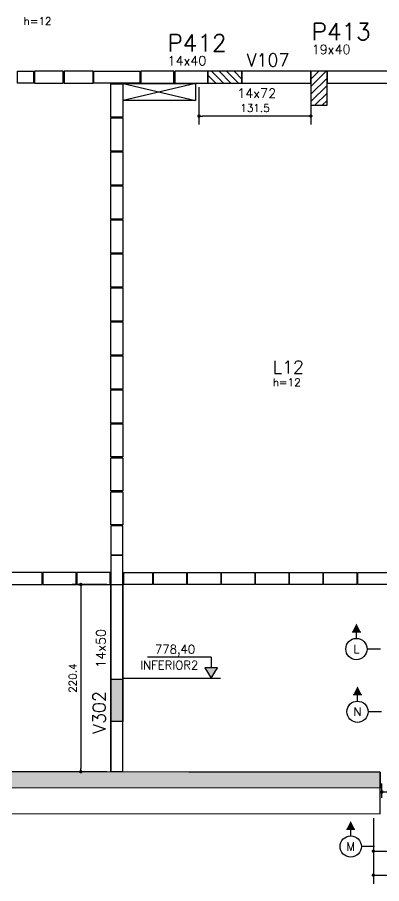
# Model space of a CAD drawing. Extents: x -856 to 20282, y 14720 to 28231.
# Drawn here: x 7184 to 7612, y 14720 to 15739 of the extents above; entities that cross this region are included whole.
import ezdxf
from ezdxf.enums import TextEntityAlignment as Align

# ---------------------------------------------------------------- set-up
doc = ezdxf.new("R2010")
doc.units = 0
doc.layers.get('0').update_dxf_attribs({"linetype": 'CONTINUOUS'})
doc.layers.get('Defpoints').update_dxf_attribs({"linetype": 'CONTINUOUS'})
for name, color, linetype in [('00 - FELIPE', 2, 'CONTINUOUS'), ('H2', 252, 'CONTINUOUS'), ('H5', 1, 'CONTINUOUS'), ('H7', 1, 'CONTINUOUS'), ('L-D', 2, 'CONTINUOUS'), ('L-N', 4, 'CONTINUOUS'), ('LINHA_FINA', 1, 'CONTINUOUS'), ('Linha_media', 4, 'CONTINUOUS'), ('LINHA_NIVEL', 210, 'CONTINUOUS'), ('P-D', 2, 'CONTINUOUS'), ('P-S', 5, 'CONTINUOUS'), ('PENA_1', 1, 'CONTINUOUS'), ('PENA_2', 2, 'CONTINUOUS'), ('PENA_3', 3, 'CONTINUOUS'), ('PENA_5', 5, 'CONTINUOUS'), ('PIL-N', 4, 'CONTINUOUS'), ('SEC-SOL', 1, 'CONTINUOUS'), ('TEXTO', 3, 'CONTINUOUS'), ('VIG-D', 2, 'CONTINUOUS'), ('VIG-N', 4, 'CONTINUOUS'), ('VIGA', 3, 'CONTINUOUS')]:
    doc.layers.add(name, color=color, linetype=linetype)
doc.styles.add('COTA', font='romans.shx')
doc.styles.add('ROMANS', font='ROMANS')
doc.styles.get("Standard").update_dxf_attribs({"font": 'ROMANS.SHX'})
doc.styles.add('TEXTO', font='romans.shx', dxfattribs={"height": 10})
doc.styles.add('Texto1', font='romans.shx', dxfattribs={"height": 9})
doc.dimstyles.new('forma', dxfattribs={"dimscale": 5, "dimtxt": 1.8, "dimasz": 0.8, "dimexe": 2, "dimexo": 1, "dimgap": 1, "dimtad": 1, "dimdec": 1, "dimzin": 9, "dimdsep": 46, "dimtxsty": 'COTA', "dimblk1": 'DOT', "dimblk2": 'DOT', "dimsah": 1, "dimcen": 0, "dimdle": 1, "dimclrd": 256, "dimclre": 256, "dimclrt": 2, "dimadec": 0, "dimazin": 0, "dimtfac": 1, "dimtdec": 0, "dimtmove": 0, "dimatfit": 3, "dimfxl": 1, "dimtolj": 1, "dimtzin": 0, "dimarcsym": 0})

# ---------------------------------------------------------------- blocks, each defined once
blk = doc.blocks.new('elevação')
at = {"layer": 'LINHA_FINA', "linetype": 'Continuous'}
blk.add_hatch(color=256, dxfattribs=at).paths.add_polyline_path([(1.5, 2.5), (-1.5, 2.5), (0, 0)])
at = {"layer": 'LINHA_FINA'}
for p, q in [((0, 5), (-15, 5)), ((0, 5), (0, 2.5)), ((-1.5, 2.5), (0, 0)), ((1.5, 2.5), (-1.5, 2.5)), ((0, 0), (1.5, 2.5))]:
    blk.add_line(p, q, dxfattribs=at)
at = {"layer": 'TEXTO', "linetype": 'Continuous', "style": 'TEXTO'}
for p in [(-8.5, 5.25), (-8.5, 1.5)]:
    blk.add_attdef('XXXX.XX', text='', height=2, dxfattribs=at).set_placement(p, align=Align.BOTTOM_CENTER)
blk = doc.blocks.new('seção_esq')
at = {"layer": 'Linha_media'}
for p, q in [((1, 4), (-1, 4)), ((0, 2.5), (0, 4)), ((5.62, 0), (2.5, 0))]:
    blk.add_line(p, q, dxfattribs=at)
blk.add_circle((0, 0), 2.5, dxfattribs=at)
blk.add_solid([(1, 4), (0, 6), (-1, 4)], dxfattribs=at)
blk = doc.blocks.new('atrib_seção')
at = {"layer": 'Linha_media', "style": 'ROMANS'}
blk.add_attdef('X', text='', height=2, dxfattribs=at).set_placement((0, 0), align=Align.MIDDLE)
blk = doc.blocks.new('_Dot')
at = {"color": 0, "linetype": 'ByBlock', "lineweight": -2}
blk.add_line((-0.5, 0), (-1, 0), dxfattribs=at)
at = {"color": 0, "linetype": 'ByBlock', "const_width": 0.5}
blk.add_lwpolyline([(-0.25, 0, 1), (0.25, 0, 1)], format="xyb", close=True, dxfattribs=at)
blk = doc.blocks.new('*D785')
at = {"layer": '00 - FELIPE', "lineweight": -2, "transparency": 16777216}
for p, q in [((7397.4, 15656.9), (7397.4, 15613.1)), ((7528.9, 15656.9), (7528.9, 15613.1)), ((7524.9, 15623.1), (7401.4, 15623.1))]:
    blk.add_line(p, q, dxfattribs=at)
at = {"layer": 'Defpoints', "color": 0, "transparency": 16777216}
for p in [(7397.4, 15661.9), (7528.9, 15661.9), (7397.4, 15623.1)]:
    blk.add_point(p, dxfattribs=at)
at = {"layer": '00 - FELIPE', "lineweight": -2, "transparency": 16777216, "xscale": 4, "yscale": 4, "zscale": 4, "rotation": 180}
blk.add_blockref('_Dot', (7397.4, 15623.1), dxfattribs=at)
at = {"layer": '00 - FELIPE', "lineweight": -2, "transparency": 16777216, "xscale": 4, "yscale": 4, "zscale": 4}
blk.add_blockref('_Dot', (7528.9, 15623.1), dxfattribs=at)
at = {"layer": '00 - FELIPE', "color": 2, "transparency": 16777216, "insert": (7463.2, 15632.6), "char_height": 9, "attachment_point": 5, "style": 'COTA'}
blk.add_mtext('\\A1;131.5 ', dxfattribs=at)
blk = doc.blocks.new('*D788')
at = {"layer": '00 - FELIPE', "lineweight": -2, "transparency": 16777216}
for p, q in [((7288.9, 15071.8), (7248.5, 15071.8)), ((7258.5, 15067.8), (7258.5, 14855.4)), ((7288.9, 14851.4), (7248.5, 14851.4))]:
    blk.add_line(p, q, dxfattribs=at)
at = {"layer": 'Defpoints', "color": 0, "transparency": 16777216}
for p in [(7293.9, 15071.8), (7258.5, 14851.4), (7293.9, 14851.4)]:
    blk.add_point(p, dxfattribs=at)
at = {"layer": '00 - FELIPE', "lineweight": -2, "transparency": 16777216, "xscale": 4, "yscale": 4, "zscale": 4}
for p, rotation in [((7258.5, 15071.8), 90), ((7258.5, 14851.4), 270)]:
    blk.add_blockref('_Dot', p, dxfattribs=dict(at, rotation=rotation))
at = {"layer": '00 - FELIPE', "color": 2, "transparency": 16777216, "insert": (7249, 14961.6), "char_height": 9, "attachment_point": 5, "rotation": 90, "style": 'COTA'}
blk.add_mtext('\\A1;220.4 ', dxfattribs=at)
blk = doc.blocks.new('*D812')
at = {"layer": '00 - FELIPE', "lineweight": -2, "transparency": 16777216}
for p, q in [((7602.4, 14796.8), (7602.4, 14748)), ((7800.9, 14796.8), (7800.9, 14748)), ((7606.4, 14758), (7796.9, 14758))]:
    blk.add_line(p, q, dxfattribs=at)
at = {"layer": 'Defpoints', "color": 0, "transparency": 16777216}
for p in [(7602.4, 14801.8), (7800.9, 14801.8), (7800.9, 14758)]:
    blk.add_point(p, dxfattribs=at)
at = {"layer": '00 - FELIPE', "lineweight": -2, "transparency": 16777216, "xscale": 4, "yscale": 4, "zscale": 4, "rotation": 180}
blk.add_blockref('_Dot', (7602.4, 14758), dxfattribs=at)
at = {"layer": '00 - FELIPE', "lineweight": -2, "transparency": 16777216, "xscale": 4, "yscale": 4, "zscale": 4}
blk.add_blockref('_Dot', (7800.9, 14758), dxfattribs=at)
at = {"layer": '00 - FELIPE', "color": 2, "transparency": 16777216, "insert": (7701.6, 14767.5), "char_height": 9, "attachment_point": 5, "style": 'COTA'}
blk.add_mtext('\\A1;198.5 ', dxfattribs=at)
blk = doc.blocks.new('*D817')
at = {"layer": '00 - FELIPE', "lineweight": -2, "transparency": 16777216}
for p, q in [((7612.4, 14820.8), (7612.4, 14837.7)), ((7746.4, 14820.8), (7746.4, 14837.7)), ((7616.4, 14827.7), (7742.4, 14827.7))]:
    blk.add_line(p, q, dxfattribs=at)
at = {"layer": 'Defpoints', "color": 0, "transparency": 16777216}
for p in [(7746.4, 14827.7), (7612.4, 14815.8), (7746.4, 14815.8)]:
    blk.add_point(p, dxfattribs=at)
at = {"layer": '00 - FELIPE', "lineweight": -2, "transparency": 16777216, "xscale": 4, "yscale": 4, "zscale": 4, "rotation": 180}
blk.add_blockref('_Dot', (7612.4, 14827.7), dxfattribs=at)
at = {"layer": '00 - FELIPE', "lineweight": -2, "transparency": 16777216, "xscale": 4, "yscale": 4, "zscale": 4}
blk.add_blockref('_Dot', (7746.4, 14827.7), dxfattribs=at)
at = {"layer": '00 - FELIPE', "color": 2, "transparency": 16777216, "insert": (7679.4, 14837.2), "char_height": 9, "attachment_point": 5, "style": 'COTA'}
blk.add_mtext('\\A1;134 ', dxfattribs=at)
blk = doc.blocks.new('*D827')
at = {"layer": '00 - FELIPE', "lineweight": -2, "transparency": 16777216}
for p, q in [((8151.4, 14780.2), (8151.4, 14719.7)), ((7602.4, 14767.4), (7602.4, 14719.7)), ((7606.4, 14729.7), (8147.4, 14729.7))]:
    blk.add_line(p, q, dxfattribs=at)
at = {"layer": 'Defpoints', "color": 0, "transparency": 16777216}
for p in [(8151.4, 14785.2), (7602.4, 14772.4), (8151.4, 14729.7)]:
    blk.add_point(p, dxfattribs=at)
at = {"layer": '00 - FELIPE', "lineweight": -2, "transparency": 16777216, "xscale": 4, "yscale": 4, "zscale": 4, "rotation": 180}
blk.add_blockref('_Dot', (7602.4, 14729.7), dxfattribs=at)
at = {"layer": '00 - FELIPE', "lineweight": -2, "transparency": 16777216, "xscale": 4, "yscale": 4, "zscale": 4}
blk.add_blockref('_Dot', (8151.4, 14729.7), dxfattribs=at)
at = {"layer": '00 - FELIPE', "color": 2, "transparency": 16777216, "insert": (7876.9, 14739.2), "char_height": 9, "attachment_point": 5, "style": 'COTA'}
blk.add_mtext('\\A1;549 ', dxfattribs=at)

msp = doc.modelspace()

# ---------------------------------------------------------------- hatches: boundary and pattern name
at = {"layer": 'H2'}
msp.add_hatch(color=256, dxfattribs=at).paths.add_polyline_path([(6537.91, 14852.28), (7610.43, 14851.05), (7610.41, 14832.06), (6537.91, 14833.28)])
at = {"layer": 'H5'}
h = msp.add_hatch(dxfattribs=at)
h.set_pattern_fill('ANSI31', color=256, scale=50, angle=90, style=0)
h.set_pattern_definition([(135, (35039.538, 12461.275), (-4.4194174, -4.4194174), [])])
h.paths.add_polyline_path([(7407.91, 15675.81), (7407.91, 15661.81), (7447.92, 15661.81), (7447.91, 15675.81)])
h = msp.add_hatch(dxfattribs=at)
h.set_pattern_fill('ANSI31', color=256, scale=50, angle=180, style=0)
h.set_pattern_definition([(225, (10743.4425, 43267.424), (4.4194174, -4.4194174), [])])
h.paths.add_polyline_path([(7528.91, 15635.79), (7547.91, 15635.79), (7547.91, 15675.81), (7528.91, 15675.8)])
at = {"layer": 'H7'}
msp.add_hatch(color=256, dxfattribs=at).paths.add_polyline_path([(7293.76, 14960.51), (7307.76, 14960.55), (7307.76, 14950.55), (7307.76, 14950.51), (7307.76, 14910.51), (7293.76, 14910.51), (7293.76, 14950.51), (7293.76, 14950.47), (7293.76, 14960.47)])

# ---------------------------------------------------------------- linework, layer by layer
for points in [[(7183.91, 15675.85), (7202.91, 15675.85), (7202.91, 15661.85), (7183.91, 15661.85), (7183.91, 15675.85)], [(7237.91, 15675.85), (7203.91, 15675.85), (7203.91, 15661.85), (7237.91, 15661.85), (7237.91, 15675.85)], [(7272.91, 15675.85), (7238.91, 15675.85), (7238.91, 15661.85), (7272.91, 15661.85), (7272.91, 15675.85)], [(7273.91, 15675.85), (7327.91, 15675.85), (7327.91, 15661.85), (7273.91, 15661.85), (7273.91, 15675.85)], [(7328.91, 15661.85), (7367.91, 15661.85), (7367.91, 15675.85), (7328.91, 15675.85), (7328.91, 15661.85)], [(7368.91, 15661.85), (7407.91, 15661.85), (7407.91, 15675.85), (7368.91, 15675.85), (7368.91, 15661.85)], [(7307.91, 15660.85), (7307.91, 15621.85), (7293.91, 15621.85), (7293.91, 15660.85), (7307.91, 15660.85)], [(7307.91, 15620.85), (7307.91, 15581.85), (7293.91, 15581.85), (7293.91, 15620.85), (7307.91, 15620.85)], [(7307.91, 15580.85), (7307.91, 15541.85), (7293.91, 15541.85), (7293.91, 15580.85), (7307.91, 15580.85)], [(7307.91, 15540.85), (7307.91, 15501.85), (7293.91, 15501.85), (7293.91, 15540.85), (7307.91, 15540.85)], [(7307.91, 15500.85), (7307.91, 15461.85), (7293.91, 15461.85), (7293.91, 15500.85), (7307.91, 15500.85)], [(7307.91, 15460.85), (7307.91, 15421.85), (7293.91, 15421.85), (7293.91, 15460.85), (7307.91, 15460.85)], [(7307.91, 15420.85), (7307.91, 15381.85), (7293.91, 15381.85), (7293.91, 15420.85), (7307.91, 15420.85)], [(7307.91, 15380.85), (7307.91, 15341.85), (7293.91, 15341.85), (7293.91, 15380.85), (7307.91, 15380.85)], [(7307.91, 15340.85), (7307.91, 15301.85), (7293.91, 15301.85), (7293.91, 15340.85), (7307.91, 15340.85)], [(7307.91, 15300.85), (7307.91, 15261.85), (7293.91, 15261.85), (7293.91, 15300.85), (7307.91, 15300.85)], [(7307.91, 15260.85), (7307.91, 15221.85), (7293.91, 15221.85), (7293.91, 15260.85), (7307.91, 15260.85)], [(7307.91, 15220.85), (7307.91, 15181.85), (7293.91, 15181.85), (7293.91, 15220.85), (7307.91, 15220.85)], [(7307.91, 15180.85), (7307.91, 15141.85), (7293.91, 15141.85), (7293.91, 15180.85), (7307.91, 15180.85)], [(7307.91, 15106.85), (7307.91, 15140.85), (7293.91, 15140.85), (7293.91, 15106.85), (7307.91, 15106.85)], [(7307.91, 15071.85), (7307.91, 15105.85), (7293.91, 15105.85), (7293.91, 15071.85), (7307.91, 15071.85)], [(7173.91, 15071.85), (7212.91, 15071.85), (7212.91, 15085.85), (7173.91, 15085.85), (7173.91, 15071.85)], [(7213.91, 15071.85), (7252.91, 15071.85), (7252.91, 15085.85), (7213.91, 15085.85), (7213.91, 15071.85)], [(7253.91, 15071.85), (7292.91, 15071.85), (7292.91, 15085.85), (7253.91, 15085.85), (7253.91, 15071.85)], [(7342.91, 15071.85), (7308.91, 15071.85), (7308.91, 15085.85), (7342.91, 15085.85), (7342.91, 15071.85)], [(7343.91, 15085.85), (7382.91, 15085.85), (7382.91, 15071.85), (7343.91, 15071.85), (7343.91, 15085.85)], [(7383.91, 15085.85), (7422.91, 15085.85), (7422.91, 15071.85), (7383.91, 15071.85), (7383.91, 15085.85)], [(7423.91, 15085.85), (7462.91, 15085.85), (7462.91, 15071.85), (7423.91, 15071.85), (7423.91, 15085.85)], [(7463.91, 15085.85), (7502.91, 15085.85), (7502.91, 15071.85), (7463.91, 15071.85), (7463.91, 15085.85)], [(7503.91, 15085.85), (7542.91, 15085.85), (7542.91, 15071.85), (7503.91, 15071.85), (7503.91, 15085.85)], [(7543.91, 15085.85), (7582.91, 15085.85), (7582.91, 15071.85), (7543.91, 15071.85), (7543.91, 15085.85)], [(7583.91, 15085.85), (7622.91, 15085.85), (7622.91, 15071.85), (7583.91, 15071.85), (7583.91, 15085.85)]]:
    msp.add_lwpolyline(points)
for points in [[(7638.91, 15675.85), (7547.92, 15675.73), (7547.92, 15661.73), (7638.91, 15661.85)], [(7308.41, 15661.31), (7393.41, 15661.31), (7393.41, 15641.31), (7308.41, 15641.31)]]:
    msp.add_lwpolyline(points, close=True)
at = {"layer": '00 - FELIPE'}
for points in [[(7447.92, 15661.82), (7528.91, 15661.82), (7528.91, 15675.8), (7447.92, 15675.8)], [(7307.66, 14851.43), (7293.91, 14851.43), (7293.91, 15071.85), (7307.66, 15071.85)]]:
    msp.add_lwpolyline(points, close=True, dxfattribs=at)
at = {"layer": 'LINHA_NIVEL'}
msp.add_line((7307.76, 14961.37), (7422.81, 14961.37), dxfattribs=at)
at = {"layer": 'P-S'}
for points in [[(7407.91, 15675.81), (7407.91, 15661.81), (7447.92, 15661.81), (7447.91, 15675.81), (7407.91, 15675.81), (7407.91, 15675.81)], [(7528.91, 15635.79), (7547.91, 15635.79), (7547.91, 15675.81), (7528.91, 15675.8), (7528.91, 15635.79), (7528.91, 15635.79)]]:
    msp.add_lwpolyline(points, dxfattribs=at)
at = {"layer": 'PENA_1'}
for p, q in [((7393.41, 15661.31), (7308.41, 15641.31)), ((7308.41, 15661.31), (7393.41, 15641.31))]:
    msp.add_line(p, q, dxfattribs=at)
at = {"layer": 'PENA_3'}
for p, q in [((7293.91, 15071.85), (7293.66, 14851.43)), ((7307.91, 15071.85), (7307.66, 14851.43))]:
    msp.add_line(p, q, dxfattribs=at)
msp.add_lwpolyline([(6537.91, 14852.28), (6537.91, 14802.4), (7610.37, 14801.81), (7610.43, 14851.04), (6537.91, 14852.28)], dxfattribs=at)
at = {"layer": 'PENA_5'}
for p, q in [((6537.91, 14852.28), (7610.43, 14851.05)), ((7610.43, 14851.05), (7610.41, 14832.06)), ((7610.41, 14832.06), (6537.97, 14833.28))]:
    msp.add_line(p, q, dxfattribs=at)
at = {"layer": 'SEC-SOL'}
msp.add_lwpolyline([(7293.76, 14960.51), (7307.76, 14960.55), (7307.76, 14950.55), (7307.76, 14950.51), (7307.76, 14910.51), (7293.76, 14910.51), (7293.76, 14950.51), (7293.76, 14950.47), (7293.76, 14960.47), (7293.76, 14960.51)], dxfattribs=at)
at = {"layer": 'VIGA'}
for p, q in [((7528.91, 15675.8), (7447.91, 15675.81)), ((7447.92, 15661.82), (7528.93, 15661.91))]:
    msp.add_line(p, q, dxfattribs=at)

# ---------------------------------------------------------------- block references
at = {"layer": 'PENA_2'}
ref = msp.add_blockref('elevação', (7411.79, 14961.37), dxfattribs=dict(at, xscale=5, yscale=5, zscale=5))
ref.add_attrib('XXXX.XX', '778,40', dxfattribs={"layer": 'TEXTO', "linetype": 'Continuous', "height": 10, "style": 'TEXTO'}).set_placement((7369.29, 14987.62), align=Align.BOTTOM_CENTER)
ref.add_attrib('XXXX.XX', 'INFERIOR2', dxfattribs={"layer": 'TEXTO', "linetype": 'Continuous', "height": 10, "style": 'TEXTO'}).set_placement((7362.41, 14968.87), align=Align.BOTTOM_CENTER)
at = {"layer": 'PENA_3', "xscale": 5, "yscale": 5, "zscale": 5}
for p in [(7582.47, 14995.83), (7583.69, 14922.04), (7575.75, 14763.47)]:
    msp.add_blockref('seção_esq', p, dxfattribs=at)
for p, values in [((7582.47, 14995.83), {'X': 'L'}), ((7583.69, 14922.04), {'X': 'N'}), ((7575.75, 14763.47), {'X': 'M'})]:
    msp.add_blockref('atrib_seção', p, dxfattribs=at).add_auto_attribs(values)

# ---------------------------------------------------------------- texts
at = {"layer": 'L-D', "style": 'Texto1'}
for p in [(7191.3, 15730.29), (7484.13, 15305.21)]:
    msp.add_text('h=12', height=9, dxfattribs=at).set_placement(p)
at = {"layer": 'L-N'}
msp.add_text('L12', height=15, dxfattribs=at).set_placement((7484.13, 15320.21))
at = {"layer": 'P-D', "linetype": 'Continuous'}
for s, p in [('19x40', (7529.79, 15696.04)), ('14x40', (7360.37, 15682.69))]:
    msp.add_text(s, height=11, dxfattribs=at).set_placement(p)
at = {"layer": 'PIL-N', "linetype": 'Continuous'}
for s, p in [('P413', (7529.79, 15712.54)), ('P412', (7360.37, 15699.19))]:
    msp.add_text(s, height=20, dxfattribs=at).set_placement(p)
at = {"layer": 'VIG-D', "linetype": 'Continuous'}
msp.add_text('14x72', height=11, dxfattribs=at).set_placement((7442.38, 15644.4))
msp.add_text('14x50', height=11, rotation=90, dxfattribs=at).set_placement((7287.61, 14973.75))
at = {"layer": 'VIG-N', "linetype": 'Continuous'}
msp.add_text('V107', height=15, dxfattribs=at).set_placement((7453.43, 15681.57))
msp.add_text('V302', height=15, rotation=90, dxfattribs=at).set_placement((7287.61, 14896.15))

# ---------------------------------------------------------------- dimensions: what is measured, and where the dimension line sits
at = {"layer": '00 - FELIPE'}
for base, p1, p2, picture, middle in [((7397.41, 15623.13), (7528.93, 15661.91), (7397.41, 15661.91), '*D785', (7463.17, 15632.63)), ((7746.39, 14827.65), (7612.37, 14815.81), (7746.39, 14815.81), '*D817', (7679.38, 14837.15)), ((7800.89, 14758.04), (7602.37, 14801.81), (7800.89, 14801.81), '*D812', (7701.63, 14767.54)), ((8151.41, 14729.71), (7602.37, 14772.42), (8151.41, 14785.23), '*D827', (7876.89, 14739.21))]:
    dim = msp.add_linear_dim(base=base, p1=p1, p2=p2, dimstyle='forma', override={"dimpost": ' '}, dxfattribs=at)
    dim.commit()
    dim.dimension.update_dxf_attribs({"geometry": picture, "text_midpoint": middle})
dim = msp.add_linear_dim(base=(7258.46, 14851.43), p1=(7293.91, 15071.85), p2=(7293.91, 14851.43), angle=90, dimstyle='forma', override={"dimpost": ' '}, dxfattribs=at)
dim.commit()
dim.dimension.update_dxf_attribs({"geometry": '*D788', "text_midpoint": (7248.96, 14961.64)})

doc.saveas('drawing.dxf')
